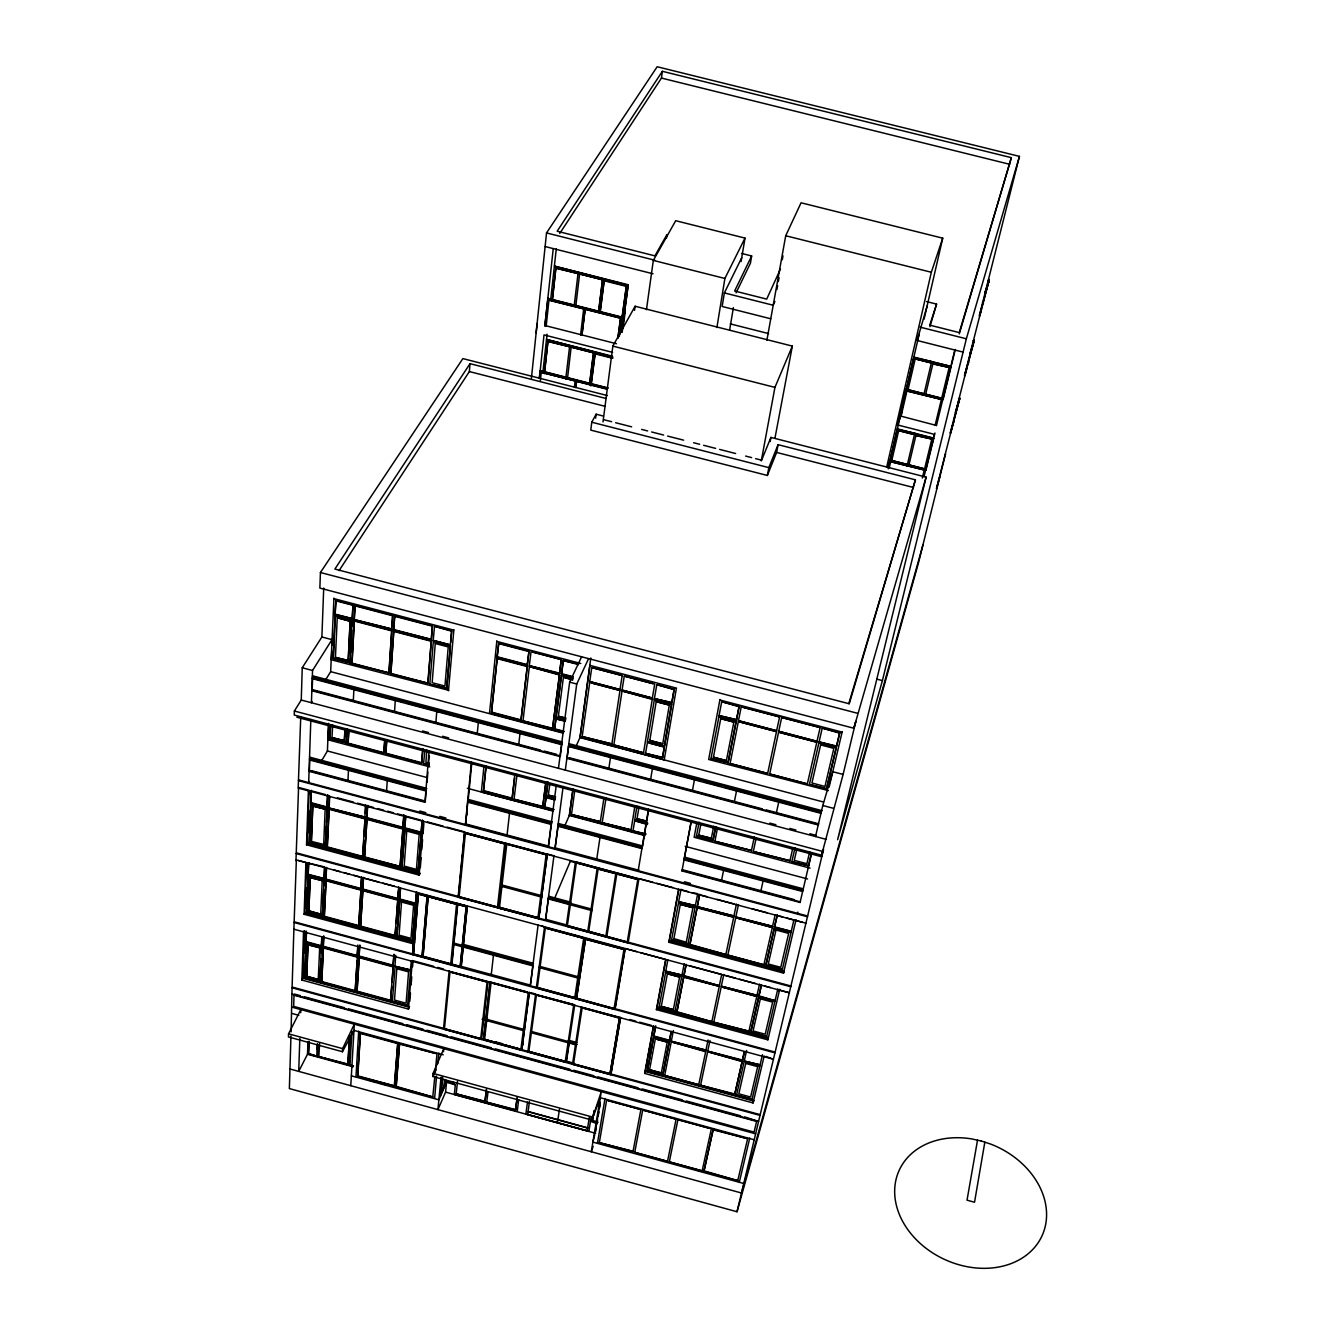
<?xml version="1.0" encoding="UTF-8"?>
<svg xmlns="http://www.w3.org/2000/svg" width="1335" height="1335" viewBox="0 0 1335 1335"><rect width="100%" height="100%" fill="white"/><g stroke="black" fill="none" stroke-linecap="round" stroke-linejoin="round"><path stroke-width="1.5" d="M323.721 588.017L321.885 636.995L302.244 667.767L301.259 700.041L294.368 711.021L294.267 715.026L821.559 855.184L843.119 774.433L855.818 721.401L853.833 728.242L319.866 588.084L320.433 572.515L462.861 358.598L607.392 395.577M300.725 1012.698L300.826 1009.594L288.544 1033.824L288.443 1036.945L342.444 1051.73L353.959 1030.403L443.203 1054.784M744.68 1116.894L758.547 1121.467L291.898 994.158L293.884 929.21L773.382 1059.239L765.99 1056.452M293.884 929.21L296.353 859.957L789.302 992.773L779.506 990.136L767.859 1039.832L656.403 1009.644L665.648 959.465L640.616 952.706M295.97 860.641L298.573 787.45L308.418 790.07L306.533 844.805L419.157 875.092L420.074 873.257L307.551 843.002L306.533 844.805M805.906 923.203L298.189 788.101L300.742 716.745M290.963 1036.027L289.361 1088.576L737.02 1211.763L918.63 562.319L945.514 453.983L945.18 455.168M291.097 1031.905L291.898 994.158M299.841 1038.446L298.706 1071.388L307.734 1053.816L308.201 1041.484M304.48 931.279L302.845 978.221L409.344 1007.224L408.46 1009.076L301.86 980.04L303.562 931.046M414.551 942.076L413.65 943.928L304.13 914.275L305.915 862.527L298.272 860.474M310.838 719.465L308.669 782.594L309.32 781.492M321.885 636.995L331.981 639.649L312.54 670.487L311.422 702.744L312.09 701.643M306.616 863.244L304.881 912.906L414.334 942.543M309.136 790.771L307.3 843.453L419.841 873.724M305.281 908.317L305.999 887.625M306.583 871.071L306.866 862.81M307.901 832.873L308.685 810.579M309.253 794.375L309.386 790.32M301.86 980.04L303.095 977.754L303.512 965.522M303.946 953.273L304.73 930.829M323.754 889.778L322.419 916.294L306.8 912.072L308.335 875.476L324.171 879.748L323.921 885.772M308.135 874.775L308.535 863.111L324.722 866.949L324.221 878.597L308.135 874.775L308.802 862.66M326.424 826.315L325.323 846.857L309.269 842.535L310.755 804.104M327.743 794.692L326.975 807.475L310.671 803.103L311.105 790.754L325.673 794.642M321.067 958.997L319.899 981.575L304.714 977.437L306.049 942.977L321.585 946.932L321.318 952.973M322.019 936.653L321.385 946.298L305.965 942.109L306.366 931.079M308.335 875.476L306.933 911.838L322.536 916.06M310.888 803.887L309.403 842.318L325.573 846.407M310.671 803.103L311.372 790.303M306.182 942.76L304.831 977.203L320.016 981.342M305.965 942.109L306.549 932.464M308.852 911.004L310.187 877.379L322.219 880.633L320.717 914.208L308.852 911.004L310.187 877.379M311.372 841.4L312.791 805.873L325.156 809.194L323.704 844.454L311.372 841.4L312.791 805.873M306.7 976.419L307.984 944.579L319.682 947.75L318.247 979.556L306.7 976.419L307.984 944.579M307.968 1041.934L307.501 1054.266L353.191 1066.798M309.086 1041.45L308.619 1053.448L316.796 1056.219L308.385 1053.916L308.852 1041.901M321.017 761.751L327.409 750.988L328.543 723.303M325.206 680.483L330.663 671.655L333.95 598.147M328.71 724.938L327.859 739.757L429.736 766.874M331.764 651.163L331.163 659.74L448.71 690.312M332.014 645.055L332.265 638.931M322.419 916.294L324.055 879.982L308.218 875.71M323.971 879.047L324.455 867.4M325.323 846.857L327.058 808.476L310.638 804.321M326.975 807.475L327.492 795.143M329.879 738.772L346.366 742.677L329.879 738.772L330.463 724.705M350.087 662.894L333.233 658.672L335.152 615.752L352.14 620.224L349.954 663.095L350.421 658.622M335.085 614.584L335.919 600.366L353.007 604.838L352.34 618.639L335.085 614.584L335.919 600.366M316.796 1056.219L317.296 1044.204M319.899 981.575L321.451 947.166L305.932 943.211M321.385 946.298L321.768 937.103M326.591 822.31L327.175 808.242L312.707 804.371M330.129 738.355L330.629 726.29M333.233 658.672L335.285 615.552M317.279 1049.761L317.53 1043.753M318.164 1044.721L317.88 1056.586M358.681 926.106L360.967 889.677L358.681 926.106L324.288 916.795L326.074 880.266L359.015 889.16M361.685 876.911L360.784 888.976L325.873 879.565L326.374 867.917M363.771 840.416L362.603 856.886L327.242 847.375L329.128 808.776L365.022 818.388L363.988 836.411M328.927 807.992L365.089 817.154L328.927 807.992L329.461 795.66M321.718 982.059L323.42 947.433L357.363 956.644L355.177 991.171L321.718 982.059L323.42 947.433M357.947 946.398L357.179 956.01L323.237 946.799L323.704 935.768M324.288 916.795L326.074 880.266M325.873 879.565L326.624 867.466M327.242 847.375L329.128 808.776M329.194 807.542L329.628 797.279M344.981 730.328L344.363 740.858L332.014 737.571L332.665 724.972M335.435 657.404L337.254 617.721L350.154 621.125L348.285 660.558L335.435 657.404L348.285 660.558M323.237 946.799L323.871 937.153M349.486 1039.281L347.868 1064.529L318.831 1056.569L319.599 1043.686M344.363 740.858L344.847 730.545M348.151 660.758L350.154 621.125M346.115 743.094L346.916 728.827M352.073 619.056L353.007 604.838M346.649 736.636L347.033 728.61M350.704 652.515L351.789 630.17M351.989 626.115L352.273 620.007L337.171 616.036M384.83 740.691L383.829 753.14L348.051 743.612L348.752 729.561M351.973 663.629L354.309 620.558L391.739 630.404L389.069 672.94L351.973 663.629L354.309 620.558M354.125 619.59L391.839 629.035L354.125 619.59L355.06 605.389L392.69 615.268L391.956 627.066M348.051 743.612L348.902 731.146M354.376 619.173L355.06 605.389M347.934 781.042L348.502 769.678L387.3 780.04L386.566 791.355M353.308 701.092L353.909 689.027L312.59 678.08L312.173 690.195L560.249 755.96L561.801 744.062L522.035 733.532M342.444 1051.73L342.611 1048.626L354.326 1024.195L350.788 1085.689M347.868 1064.529L349.486 1035.593M350.704 1035.109L349.219 1065.18M353.274 1066.214L349.904 1065.297L352.023 1031.171M360.784 888.976L361.451 877.362M362.603 856.886L365.022 818.388M364.839 817.604L365.54 805.322L357.513 803.169M357.179 956.01L357.813 945.013M365.323 813.065L365.79 804.871M355.177 991.171L357.129 960.649M395.794 927.508L394.993 935.935L360.55 926.623L362.87 890.195L397.813 899.623L396.095 923.52M398.447 890.745L397.663 898.922L362.686 889.494L363.354 877.879L378.973 882.085M364.538 857.404L366.975 818.906L402.936 828.534L400.2 866.482L364.538 857.404L366.975 818.906M402.786 827.783L403.904 815.068L402.786 827.783L366.808 818.138L367.509 805.839L373.533 807.458M391.756 986.348L390.521 1000.799L357.012 991.671L359.215 957.145L393.191 966.373L392.039 982.36M394.059 954.325L393.041 965.756L359.032 956.511L359.666 945.53M360.55 926.623L362.87 890.195M362.686 889.494L363.604 877.412M366.808 818.138L367.759 805.389M357.012 991.671L359.215 957.145M359.032 956.511L359.899 945.063M360.417 1032.889L357.83 1075.86L394.493 1085.922L357.613 1076.327L360.417 1032.889L397.763 1043.102L394.643 1083.886M383.829 753.14L384.58 741.125M388.835 673.374L391.739 630.404M391.589 629.452L392.69 615.268M422.928 748.785L421.626 763.203L385.782 753.658L386.666 739.64M390.838 673.891L393.792 630.938L431.288 640.8L428.001 683.22L390.838 673.891L393.792 630.938M393.625 629.986L394.743 615.819L393.625 629.986L431.405 639.432L432.457 625.714L396.729 616.336M385.782 753.658L386.783 741.209M394.526 712.022L395.31 699.991M394.993 935.935L397.813 899.623M397.663 898.922L398.731 886.891M399.966 866.932L402.936 828.534M390.521 1000.799L393.191 966.373M393.041 965.756L393.842 954.792M396.879 936.452L399.716 900.124L396.879 936.452L412.565 940.691L415.619 904.429L412.565 940.691M416.637 891.713L415.485 903.728L399.565 899.44L400.417 887.858M401.902 867.45L404.889 829.068L421.259 833.457L418.255 871.321L401.902 867.45L404.889 829.068M422.327 819.99L421.126 832.69L404.739 828.301L405.64 816.052M392.356 1001.3L395.06 966.874L410.529 971.079L407.609 1005.455L392.356 1001.3L407.609 1005.455M394.91 966.256L410.613 969.994L394.91 966.256L395.711 955.293M399.565 899.44L400.5 889.327M404.739 828.301L405.873 815.602M394.276 1086.39L397.763 1043.102M399.565 1043.586L396.261 1086.406L432.774 1096.953L396.044 1086.874L399.565 1043.586L435.01 1053.282M421.626 763.203L422.694 749.219M427.767 683.654L431.288 640.8M431.155 639.865L432.457 625.714M429.019 765.172L423.579 763.72L424.747 751.305M429.787 684.188L433.341 641.334L450.412 645.823L446.825 688.192L429.787 684.188L446.825 688.192M433.208 640.399L450.295 644.888L433.208 640.399L434.526 626.265L449.778 630.27M426.85 750.003L425.882 762.302L429.419 763.253M415.485 903.728L416.403 892.164M418.022 871.788L421.259 833.457M421.126 832.69L422.094 820.458M410.379 970.462L411.33 960.866M408.46 1009.076L412.331 960.549L433.742 966.356M455.285 903.044L467.317 906.281L417.521 893.132L412.515 954.625L417.755 892.664M419.157 875.092L423.479 820.858M429.069 750.887L424.964 802.268L309.052 771.296L309.72 770.195M425.414 799.815L426.165 790.403M427.066 782.243L427.884 772.097M428.368 766.006L429.169 755.86M409.828 1001.15L410.479 993.073M411.113 984.98L411.764 976.886M412.582 966.79L413.066 960.716M418.272 893.332L413.516 954.208L418.422 894.083L466.282 906.715L428.151 896.436L423.011 956.528L428.151 896.436M420.325 867.7L421.126 857.654M421.777 849.627L422.578 839.582M423.062 833.557L423.863 823.528M435.827 722.969L436.812 710.971L520.049 733.015L518.698 744.93M339.073 570.629L469.353 371.564L470.02 363.671L605.89 398.447M422.01 956.928L427.133 895.718M422.127 956.694L427.25 895.485M446.591 688.626L450.412 645.823M450.295 644.888L451.681 630.771L450.696 642.519M448.477 690.746L453.883 629.653M754.208 1139.773L600.283 1097.72L591.822 1120.032L432.79 1076.477L433.091 1073.39L443.804 1048.642L443.504 1051.713M432.774 1096.953L434.876 1076.16M435.26 1072.105L436.979 1053.816L399.349 1044.053M436.562 1076.093L434.643 1098.154M437.73 1063.795L438.898 1053.081M449.111 971.046L443.487 1029.101L481.568 1039.481L488.126 981.625L448.994 971.279M444.455 1028.718L449.978 971.963L487.108 982.026L480.717 1038.613L444.455 1028.718L480.717 1038.613M294.468 921.851L450.696 964.287L456.537 904.346L418.422 894.083M538.789 918.63L547.233 854.233L464.446 832.356L458.122 897.17L538.789 918.63L547.333 854.016L553.958 855.785L545.464 919.898L498.372 908L505.748 843.403M441.034 1077.312L437.93 1109.619L445.573 1092.13L446.541 1082.351L455.335 1084.754L454.334 1094.533L515.31 1110.72M451.897 964.504L457.788 903.461M459.824 882.352L458.456 896.486L296.57 852.898M460.208 878.313L462.544 854.1M462.928 850.061L464.68 831.889L447.025 827.166M471.405 762.135L465.398 824.513L465.948 823.361M441.201 1081.817L441.601 1077.729M466.733 815.218L467.133 811.146M468.118 800.95L471.772 763.036M459.157 896.736L465.381 833.357L504.663 843.87L497.488 907.049L459.157 896.736L497.488 907.049M440.417 1096.319L442.135 1077.328M442.719 1077.495L441.151 1093.732L444.522 1086.039L445.039 1079.514M477.212 733.95L478.381 721.985M441.234 1092.03L443.938 1085.872L444.538 1079.781M445.022 1085.822L445.623 1079.681M413.633 953.974L460.208 966.607L466.165 906.949M460.208 966.607L466.282 906.715M467.2 906.515L461.092 967.525L467.317 906.281M483.854 767.291L481.351 792.022L553.04 810.629M496.837 640.933L489.511 713.19M514.592 777.955L512.089 798.697L483.454 791.071L485.957 766.657M491.464 712.59L497.204 658.138L527.292 666.065L520.967 720.383L491.464 712.59L497.204 658.138M527.242 665.13L528.994 651.08L527.242 665.13L497.121 657.204L498.739 643.12L526.975 650.545M483.454 791.071L486.174 766.207M497.121 657.204L498.739 643.12M486.541 1089.21L484.939 1101.709L456.203 1093.832L457.505 1081.267M531.43 378.139L546.532 232.924L657.17 66.75L1019.439 156.379L979.473 315.244M536.119 332.882L537.104 323.537M539.273 378.222L540.224 370.613L607.976 387.934M546.349 325.89L544.864 325.807L547.934 298.339L621.409 316.979L625.281 311.222L623.278 326.324M539.407 378.072L544.012 334.901L612.598 352.373M544.864 325.807L553.241 248.594M540.358 380.625L541.242 372.348M546.182 326.14L548.969 300.125M542.861 372.398L547.083 334.217M550.721 299.324L556.294 248.727M544.313 373.717L547.951 341.209L569.578 346.733L565.706 379.19M552.206 300.675L555.877 267.968L578.022 273.575L574.133 306.232M544.463 373.45L547.951 341.209M552.373 300.408L555.877 267.968M529.277 992.522L521.718 1050.161L483.57 1039.765L490.179 981.926L527.325 991.988M490.179 981.926L483.57 1039.765M498.589 907.55L505.648 843.637M484.238 1036.811L486.157 1019.807M491.28 974.517L493.533 954.575M507.066 835.009L509.586 812.665M484.555 1039.381L491.046 982.827L528.243 992.923L520.884 1049.293L484.555 1039.381L520.884 1049.293M499.524 907.333L506.766 844.171L546.132 854.7L537.922 917.679L499.524 907.333L537.922 917.679M512.089 798.697L514.843 774.333M520.967 720.383L527.292 666.065M545.965 782.11L542.711 806.857L514.042 799.214L517.029 774.417M522.986 720.917L529.361 666.599L559.498 674.525L552.523 728.743L522.986 720.917L552.74 728.293M561.367 659.573L559.465 673.608L529.294 665.681L531.063 651.614L561.367 659.573L532.965 652.114M567.408 379.324L571.146 347.133L593.574 352.84L571.146 347.133M575.719 306.649L579.624 273.975L602.602 279.799L598.614 312.156M484.939 1101.709L486.34 1089.677M517.229 1097.604L515.477 1110.086L486.691 1102.193L488.059 1091.696M574.384 387.217L575.118 381.026M581.91 335.235L585.164 309.002L581.91 335.235L580.591 334.901L583.679 308.936M575.685 387.55L576.57 381.076L575.836 387.267M589.419 384.613L593.591 351.722L546.532 339.424L612.565 356.261M598.447 312.407L602.636 278.598L554.426 266.116L628.218 284.772L621.96 332.148M589.853 382.995L593.324 354.86M590.854 385.932L595.143 353.241L612.882 357.763M600.149 311.055L604.221 280.2L626.415 285.807L622.427 316.111M591.155 385.398L595.143 353.241M600.199 312.557L604.221 280.2M542.711 806.857L545.765 782.56M552.523 728.743L559.498 674.525M559.465 673.608L561.167 660.007M603.453 416.086L596.128 414.2L591.772 422.21L590.788 430.12L767.358 475.46L776.603 452.431L778.071 444.672L915.426 479.832L849.21 703.912M544.663 807.375L546.115 797.112L544.663 807.375L553.741 809.794M555.193 798.747L546.065 796.327L547.917 782.26M563.904 731.747L554.542 729.277L555.861 718.847L565.456 720.883M565.539 719.799L556.027 717.529L561.451 675.293L572.915 678.297M572.982 677.162L561.518 674.158L563.236 660.558L576.887 663.662M546.065 796.327L548.017 782.026M554.542 729.277L556.078 718.414M556.027 717.529L561.551 675.076L569.194 677.079M561.518 674.158L563.453 660.124M595.627 418.139L596.128 414.2M555.46 797.045L548.318 795.143L549.72 784.763M565.723 718.23L558.364 716.278L563.42 677.229L572.732 679.682M603.003 421.927L612.848 346.115L635.093 306.249L792.339 346.099L774.951 438.214M521.818 1049.927L529.378 992.289M538.105 925.088L530.229 985.731L536.503 987.433M548.284 846.674L556.328 784.713M558.464 768.309L569.644 682.152L581.593 656.787M522.652 1045.338L523.136 1041.567M533.049 965.272L530.462 985.147L459.991 966.039M539.991 911.838L540.491 908.017M562.052 743.495L562.269 741.91L312.991 675.911L312.307 677.012L561.735 743.044L562.269 741.91M515.477 1110.086L517.045 1098.071M617.838 338.206L620.591 317.997L617.971 337.939M518.664 1099.639L517.262 1111.271M619.357 333.783L621.409 316.979M619.29 336.503L621.793 317.38L547.767 298.589M619.874 333.917L621.442 317.847M622.143 316.629L626.415 285.807M621.693 332.482L628.218 284.772M622.377 330.946L624.213 312.924M572.765 1004.321L535.452 994.458L574.717 1004.838L566.073 1062.259L527.842 1051.83L535.635 993.991M582.828 937.404L544.346 927.291L625.03 949.035L614.884 1009.46L536.32 987.9L544.546 926.824L541.326 925.956M563.153 786.532L554.943 848.459L298.806 779.957M565.322 770.128L576.737 684.021L588.585 658.622M548.501 898.305L545.715 919.314L566.874 925.022M558.397 825.047L558.597 823.545L642.586 845.956L648.593 810.045M528.844 1051.463L536.403 995.126L573.683 1005.238L565.256 1061.392L528.844 1051.463L565.256 1061.392M537.337 987.5L545.314 928.009L583.662 938.355L574.768 997.645L537.337 987.5L574.768 997.645M559.749 233.458L661.459 78.064L662.36 71.306L1011.346 157.663L959.281 333.867M527.492 1102.059L525.856 1114.141L588.835 1131.412L591.088 1117.729M634.542 310.371L635.093 306.249M529.411 1101.458L527.809 1114.158M572.949 788.851L569.311 815.451L645.105 835.66M590.804 657.988L579.941 737.587L823.495 802.018M564.521 826.448L569.511 815.017L572.865 790.453M575.786 746.832L580.141 737.154L589.936 665.381L676.511 688.126M571.48 814.517L600.416 821.726L571.48 814.517L574.801 790.27M582.177 736.57L611.997 743.962L582.177 736.57L589.736 682.485L619.974 690.445L591.755 683.019M589.72 681.568L591.789 667.567L622.193 675.56L619.974 689.527L589.72 681.568L619.974 689.527M646.457 309.703L653.316 260.408L675.71 220.709L745.013 238.097L741.092 261.526M566.29 926.039L575.452 861.793L638.881 879.031L628.101 942.944L566.29 926.039L587.584 931.513M567.375 925.606L576.336 862.794L615.852 873.357L605.89 935.985L567.375 925.606L627.25 941.993L588.685 931.613L598.097 869.135L637.763 879.481L570.329 861.292M666.382 238.314L666.899 234.66L654.918 255.869L557.162 231.222L662.36 71.306M600.233 822.176L604.021 797.546M611.814 744.413L619.974 690.445M608.793 768.827L610.562 756.978L588.652 751.171M575.602 998.563L584.747 937.921L575.702 998.313M559.465 1109.168L557.496 1122.301M596.762 858.989L600.082 836.811M602.185 822.71L631.171 829.919L602.185 822.71L606.007 798.063M613.833 744.947L643.52 752.79L613.833 744.947L622.043 690.979L650.429 698.455M622.043 690.078L652.348 698.038L622.043 690.078L624.263 676.111L652.815 683.603M576.553 998.396L585.514 939.106L623.946 949.469L614.05 1008.559L576.553 998.396L585.514 939.106M581.309 1006.89L572.498 1064.279L610.813 1074.725L620.575 1017.537L581.209 1007.124M573.516 1063.895L582.143 1007.791L619.523 1017.938L609.995 1073.857L573.516 1063.895L610.095 1073.607M606.758 936.936L616.97 872.906M630.988 830.37L634.876 806.24M643.52 752.79L652.314 698.939M652.348 698.038L654.717 684.104L624.263 676.111M645.723 834.308L632.957 830.904L634.709 820.691L647.525 824.112M647.558 823.345L634.742 819.924L636.962 806.173M664.096 748.751L662.46 757.813L645.539 753.341L647.408 742.527L664.379 747.016L649.294 743.028M647.425 741.676L654.384 699.49L671.655 704.029L664.513 745.948L647.425 741.676L664.43 746.165L671.555 704.246L654.3 699.707M654.417 698.589L656.803 684.655L674.158 689.21L671.872 702.694L654.417 698.589L671.872 702.694M716.895 327.542L724.888 278.464L745.013 238.097M645.99 821.142L637.045 818.755L639.098 806.423M649.811 740.441L656.203 701.643L669.302 705.097L662.744 743.845L649.811 740.441L662.744 743.845M589.302 1117.261L587.25 1130.445M741.726 257.722L724.371 292.916L722.152 306.483L770.762 318.781M591.822 1120.032L601.301 1091.663L591.271 1151.755L593.174 1146.365M597.696 1122.535L592.39 1121.083L594.042 1111.087M592.39 1121.083L594.208 1110.603M650.545 779.89L652.498 768.092M737.02 1211.763L807.625 916.027L638.197 870.72L648.46 809.21M743.762 1183.511L592.873 1142.109L594.843 1134.466M595.51 1130.428L600.233 1102.176M627.25 941.993L637.763 879.481M729.611 330.129L733.382 307.634M595.543 1131.896L596.211 1127.891M596.879 1123.886L597.546 1119.898M598.214 1115.893L598.898 1111.888M599.565 1107.883L600.233 1103.878M662.46 757.813L664.213 747.466M671.705 703.128L674.158 689.21M609.995 1073.857L619.523 1017.938M676.344 688.576L664.229 759.882L580.141 737.154M599.332 1142.66L633.107 1151.404L599.332 1142.66L606.641 1100.19L640.883 1109.535L608.543 1100.707M610.913 1074.475L620.575 1017.537M741.559 253.433L751.655 255.97L750.42 263.245L736.086 292.849M984.829 1142.176L974.533 1202.234L967.024 1200.182L977.52 1140.19M766.907 340.191L785.714 235.744L801.067 202.786L942.727 238.181L924.07 319.215M776.903 289.545L777.621 285.573M778.338 281.602L779.056 277.63M782.277 259.774L782.994 255.803M692.381 790.987L694.534 779.206L700.541 780.808M653.699 1025.964L645.306 1071.488L753.624 1100.991L753.073 1102.944L644.638 1073.407L653.399 1025.914M784.062 971.162L783.495 973.098L668.835 942.26L678.614 889.143M800.416 901.259L800.065 902.46L681.985 870.921L690.896 822.577M665.798 960.032L656.903 1008.209L768.292 1038.363M678.764 889.761L669.336 940.825L783.929 971.646M684.721 857.203L803.32 888.843L802.969 890.044L684.288 858.372L691.33 821.409M646.574 1065.063L647.291 1061.108M648.026 1057.153L648.76 1053.198M649.494 1049.227L650.212 1045.272M662.844 1074.959L669.219 1041.817L653.533 1037.562L647.558 1070.27L662.844 1074.959L647.392 1070.753L653.616 1037.328L669.369 1041.333L662.911 1074.708L647.475 1070.503M671.288 1031.371L669.419 1040.766L653.733 1036.511L655.719 1025.797M659.056 1007.408L675.093 1011.229L659.056 1007.408L665.714 971.88M665.748 971.229L682.052 975.101L665.748 971.229L667.85 959.915M671.639 939.723L688.059 943.878L671.555 939.957L678.597 902.41L695.185 906.849M678.647 901.692L695.418 905.664L678.647 901.692L681.034 889.227M653.733 1036.511L655.552 1027.099M632.94 1151.888L640.883 1109.535M761.284 460.942L774.934 387.384L792.339 346.099M661.276 1006.373L667.4 973.749L679.632 977.053L673.357 1009.644L661.276 1006.373L673.357 1009.644M673.858 938.855L680.316 904.362L692.915 907.733L686.273 942.21L673.941 938.622M649.561 1069.769L655.351 1038.88L667.25 1042.101L661.309 1072.973L649.561 1069.769L661.309 1072.973M634.742 1152.372L642.702 1110.036L676.094 1119.164L667.517 1161.367L634.742 1152.372L667.517 1161.367M810.095 868.134L694.133 837.279L696.753 823.278M828.351 790.604L708.668 759.481L719.949 699.54M770.178 441.468L770.929 437.413L926.123 477.112L837.612 839.715L882.402 680.6L966.356 338.79L1019.439 156.379M715.744 826.615L712.923 840.733L696.403 836.344L699.123 822.193M728.126 762.752L711.004 758.48L718.964 716.478L736.269 721.034L728.042 762.969L736.202 721.25L718.881 716.695M719.048 715.593L721.734 701.709L739.139 706.282L736.536 719.698L719.048 715.593L736.536 719.698M698.739 835.176L711.388 838.297L698.739 835.176L700.708 824.913M713.424 757.229L720.733 718.63L733.883 722.085L726.39 760.65L713.424 757.229L726.39 760.65M767.358 475.46L768.843 467.634L778.071 444.672M669.419 1040.766L671.138 1031.855M674.943 1011.713L681.751 976.469L665.548 972.364L681.751 976.469M681.885 975.585L684.221 963.803M687.892 944.362L695.101 907.082L678.597 902.41M695.251 906.131L697.721 893.682L691.981 892.681M676.845 1012.23L683.77 976.753L719.281 986.331L711.839 1021.692L676.845 1012.23L683.77 976.753M685.806 966.206L683.987 975.618L719.348 985.697L683.82 976.102L686.173 964.321M689.861 944.88L697.17 907.383L733.716 917.178L725.856 954.558L689.861 944.88L697.17 907.383M697.237 906.665L733.966 915.994L697.237 906.665L699.557 894.7M664.697 1075.459L671.255 1041.851L705.781 1051.229L698.722 1084.721L664.697 1075.459L698.722 1084.721M671.305 1041.267L705.998 1050.161L671.305 1041.267L673.357 1030.587M697.404 906.198L699.724 894.233M711.305 838.514L713.724 826.265M712.923 840.733L715.66 826.849M736.369 720.149L739.139 706.282M714.909 841.267L751.488 850.512L714.909 841.267L717.579 827.6M730.095 763.52L738.355 721.584L776.503 731.613L767.658 773.432L730.095 763.52L767.658 773.432M738.455 720.7L741.242 706.832L779.607 716.912L776.636 730.729L738.455 720.7L776.636 730.729M734.3 802.085L736.636 790.37L724.605 787.183M721.467 880.816L723.687 869.786L735.535 872.957M669.302 1161.867L702.143 1170.878L669.302 1161.867L677.93 1119.665L709.402 1128.275M705.848 1050.645L708.067 1039.982M719.348 985.697L721.701 974.416L689.978 965.872M733.816 916.461L736.453 904.062M700.575 1085.238L707.667 1051.73L742.243 1061.125L734.684 1094.516L700.575 1085.238L734.817 1094.033M744.079 1052.981L742.327 1060.557L707.734 1051.162L709.97 1040.499M713.741 1022.209L748.952 1031.221L713.741 1022.209L721.217 986.849L756.795 996.444L723.186 987.383M721.3 986.215L757.045 995.326L721.3 986.215L723.82 974.467M727.825 955.092L735.718 917.712L772.331 927.525L763.887 964.788L727.825 955.092L763.887 964.788M735.802 916.995L772.598 926.34L735.802 916.995L738.472 904.596M751.338 850.962L754.358 836.878M753.324 851.496L789.97 860.741L753.324 851.496L756.211 837.863M769.694 773.983L778.589 732.164L816.82 742.227L807.341 783.912L769.694 773.983L807.341 783.912M778.722 731.28L781.693 717.462L820.141 727.558L816.97 741.342L778.722 731.28L816.97 741.342M776.303 813.232L778.839 801.534L821.125 812.731M760.817 891.329L763.203 880.332L800.816 890.378M702.143 1170.878L711.371 1128.809L677.93 1119.665M703.945 1171.362L713.207 1129.31L747.633 1138.722L737.738 1180.641L703.945 1171.362L713.207 1129.31M734.684 1094.516L742.243 1061.125M742.327 1060.557L744.329 1051.696M748.802 1031.705L756.795 996.444M756.895 995.81L759.565 984.095M772.448 926.824L775.134 914.926M750.721 1032.222L758.731 996.978L774.917 1001.333L766.674 1036.544L750.721 1032.222L758.731 996.978M761.1 986.498L758.981 995.86L775.051 1000.716L758.831 996.344L761.517 984.629M765.856 965.322L774.333 928.059L765.856 965.322L782.41 969.26L766.006 964.838M774.45 927.358L777.287 914.976L774.45 927.358L791.271 931.346L774.6 926.874M736.536 1095.017L752.056 1099.239L736.536 1095.017L744.129 1061.625L759.865 1065.897L746.098 1062.159M744.229 1061.058L760.116 1064.846L744.229 1061.058L746.632 1050.445M789.836 861.209L792.907 847.625M791.822 861.742L808.576 865.697L791.822 861.742L795.043 847.692M809.394 784.463L818.906 742.777L836.311 747.35L826.515 788.985L809.394 784.463L826.649 788.534M819.073 741.893L822.243 728.109L839.732 732.698L836.478 746.482L819.073 741.893L836.611 746.031M796.561 850.395L794.292 860.357L806.907 863.712L809.694 851.78M886.64 467.317L931.329 272.257L942.727 238.181M887.925 467.434L889.677 459.958L925.873 469.219L889.677 459.958M924.054 476.678L934.333 434.326L897.687 424.997L905.914 389.186L943.011 398.614L905.914 389.186M963.086 352.106L917.095 340.475L927.124 305.999M888.943 465.431L897.404 428.852L933.749 438.114L925.989 470.053M900.958 412.265L897.687 424.997M902.126 408.043L913.891 357.046L951.154 366.474L943.244 398.965M888.209 468.852L899.74 418.639M902.31 407.475L919.114 334.334L917.095 340.475M889.243 467.767L890.645 461.693M901.843 409.495L899.707 416.12L901.042 416.47L906.916 390.988M891.413 462.16L898.689 430.604L912.472 434.125M907.7 391.222L915.209 358.881L931.363 362.97L923.703 395.277M926.54 301.577L936.569 304.096L929.944 326.658M752.056 1099.239L759.865 1065.897M759.982 1065.347L762.452 1054.733M775.051 1000.716L777.804 989.018M782.277 969.744L791.004 932.514L776.186 928.543M791.138 931.83L793.908 919.948L786.448 917.963M808.426 866.165L811.163 854.534M826.515 788.985L836.311 747.35M836.478 746.482L839.732 732.698M753.073 1102.944L764.187 1055.935M783.495 973.098L795.827 920.516L802.552 922.301M800.065 902.46L811.43 853.983M815.518 836.528L822.794 805.506L832.773 771.713L843.119 774.433M829.118 787.199L842.218 731.647M907.016 466.149L914.442 434.626L898.689 430.604M908.885 465.164L916.277 433.958L933.666 438.397M925.789 393.708L933.248 362.236L951.154 366.474M821.559 855.184L822.46 851.363L294.368 711.021M296.821 717.212L821.425 856.686L822.944 850.345M807.625 916.027L823.511 849.461L821.425 856.686M853.833 728.242L926.123 477.112M922.318 478.064L924.187 470.27M924.588 468.869L931.83 439.048L915.877 435.594M899.79 415.836L936.469 425.481L935.134 425.131L949.168 367.475L932.831 363.938M936.469 425.481L954.809 350.004M934.166 436.411L934.984 433.007M951.605 364.572L955.276 349.47M950.37 432.607L966.774 368.327M964.638 375.068L981.475 309.052M950.637 433.308L959.515 399.415M964.921 375.752L973.933 341.359M979.773 315.911L988.918 280.984M953.924 420.041L959.898 397.947L955.359 412.365M968.125 362.803L974.316 339.858L969.844 353.992M982.894 303.295L989.318 279.449L985.163 292.231M922.852 545.247L741.492 1193.006L289.962 1068.985M940.324 474.876L936.469 488.593L952.606 425.364M737.738 1180.641L704.079 1170.878M749.753 1138.037L739.406 1181.792M959.381 398.064L955.977 411.881M950.203 433.208L954.358 420.158M972.998 340.809L974.083 340.842M964.471 375.652L968.209 362.503M747.633 1138.722L713.057 1129.794M968.576 362.92L967.708 362.135L968.659 362.619M958.597 398.881L959.665 398.898M987.967 280.433L989.068 280.483L984.913 293.266M979.323 315.794L982.977 302.995M983.344 303.412L982.477 302.628L983.444 303.112M767.859 1039.832L768.426 1037.862M774.917 1001.333L758.58 997.462M779.239 991.271L779.807 989.318M766.674 1036.544L750.871 1031.738M791.004 932.514L774.183 928.543M797.512 913.324L797.863 912.122M795.543 921.701L796.111 919.765M931.863 444.538L933.749 438.114M821.309 812.147L820.958 813.332L568.46 746.465L568.977 745.33M931.83 439.048L915.96 435.31M915.426 479.832L848.776 703.662L334.885 569.06L470.02 363.671M1011.346 157.663L959.264 332.582L929.777 325.156L936.569 304.096M949.168 367.475L932.915 363.654M772.331 927.525L735.718 917.712M916.361 433.675L897.22 429.403M818.906 742.777L836.161 747.8M933.332 361.969L913.724 357.596M820.141 727.558L781.693 717.462M816.82 742.227L778.589 732.164M822.243 728.109L839.598 733.165M931.363 362.97L915.209 358.881M707.667 1051.73L742.093 1061.609M707.734 1051.162L742.477 1060.057M711.839 1021.692L677.012 1011.746M676.094 1119.164L642.702 1110.036M719.281 986.331L683.603 977.237M725.856 954.558L690.011 944.412M899.273 418.139L901.626 410.813M899.44 419.557L901.909 411.931M733.716 917.178L697.004 907.85M779.607 716.912L741.242 706.832M671.255 1041.851L705.614 1051.713M776.503 731.613L738.355 721.584M667.25 1042.101L655.351 1038.88M644.638 1073.407L645.472 1071.004L753.774 1100.491M679.632 977.053L667.4 973.749M656.403 1009.644L657.07 1007.725L766.44 1037.328M692.915 907.733L680.316 904.362M597.513 1142.843L605.022 1098.471M668.835 942.26L669.502 940.341L782.06 970.612M696.403 836.344L713.09 840.282M733.883 722.085L720.733 718.63M684.455 858.672L684.021 859.857L802.619 891.513M587.55 1128.042L528.009 1111.721M590.587 1121.283L595.727 1123.219M681.985 870.921L682.402 869.736L794.408 899.656M736.269 721.034L718.964 716.478M711.004 758.48L728.209 762.519M614.05 1008.559L576.653 998.163M721.734 701.709L738.989 706.732M623.946 949.469L585.414 939.339M638.197 870.72L638.647 869.536M582.143 1007.791L619.44 1018.171M642.586 845.956L642.135 847.124L558.08 824.696L558.597 823.545M637.045 818.755L646.09 820.908M632.957 830.904L645.89 833.841M634.742 819.924L645.906 822.393M634.709 820.691L647.358 824.563M583.662 938.355L545.314 928.009M587.7 931.797L597.212 868.134M669.302 705.097L656.203 701.643M645.539 753.341L662.644 757.362M770.929 437.413L761.617 460.174L755.61 458.639M486.691 1102.193L515.66 1109.619M654.384 699.49L671.472 704.48M656.803 684.655L673.975 689.644M533.299 964.671L532.798 965.856L453.833 944.496M554.359 898.956L570.512 860.858M456.203 1093.832L485.139 1101.258M455.335 1084.754L452.014 1083.336M622.043 690.979L652.131 699.39M546.132 854.7L506.766 844.171M446.741 1081.884L438.865 1099.84L351.355 1075.826M487.108 982.026L449.978 971.963M622.193 675.56L591.789 667.567M551.689 823.261L551.171 824.413L467.55 802.101M774.901 301.46L773.199 305.248L724.371 292.916M567.392 757.212L566.891 758.347L818.221 824.98L818.572 823.795L766.323 809.944M548.318 795.143L555.56 796.828M560.516 755.376L559.982 756.528L311.839 690.729L312.507 689.644L540.341 750.036M780.474 269.019L766.707 299.107L734.634 291.013L751.655 255.97M451.681 964.971L457.454 904.145M504.663 843.87L465.381 833.357M558.364 716.278L565.823 717.996M514.042 799.214L542.911 806.407M563.42 677.229L572.632 679.899M561.551 675.076L572.815 678.514M432.79 1076.477L436.261 1069.252M355.994 1076.577L358.698 1031.154M349.904 1065.297L353.491 1065.764M529.294 665.681L559.665 673.174M529.361 666.599L559.282 674.959M318.831 1056.569L348.101 1064.078M426.449 789.836L425.865 790.971L309.453 759.915L310.12 758.797M318.247 979.556L306.816 976.185M423.579 763.72L429.236 764.738M319.682 947.75L307.851 944.796M304.714 977.437L320.133 981.108M320.717 914.208L308.969 910.77M322.219 880.633L310.07 877.612M304.13 914.275L305.131 912.456L412.565 941.542M324.171 879.748L308.085 875.927M306.8 912.072L322.653 915.843M621.109 318.431L625.281 311.222M433.341 641.334L450.179 646.257M434.526 626.265L451.447 631.188M593.591 351.722L612.548 356.862M325.156 809.194L312.657 806.106M569.578 346.733L547.801 341.476M602.636 278.598L627.917 285.29M602.602 279.799L579.624 273.975M332.014 737.571L344.48 740.641M578.022 273.575L555.71 268.218M352.273 620.007L335.152 615.752M312.941 677.546L312.257 678.631L561.534 744.63M337.254 617.721L350.02 621.326M661.459 78.064L1009.711 164.305M989.252 279.666L985.53 292.816M785.714 235.744L931.329 272.257M974.25 340.075L970.462 353.525M546.532 232.924L654.934 260.258M920.165 327.142L966.356 338.79M653.316 260.408L724.888 278.464M545.114 246.541L653.049 273.792M603.904 280.717L626.115 286.324M730.278 323.888L768.593 333.583M624.58 312.273L621.643 318.564L547.634 299.791L621.259 318.164M545.03 325.54L616.453 343.729M612.848 346.115L774.934 387.384M594.843 353.775L612.581 358.297M540.058 370.88L607.826 388.218M607.325 388.936L539.941 372.014L607.175 389.219M469.353 371.564L604.889 406.274M776.603 452.431L913.574 487.509M603.637 419.657L611.63 421.71M615.635 422.728L631.622 426.833M641.634 429.403L647.625 430.938M651.63 431.973L663.629 435.043M667.617 436.078L683.62 440.166M693.616 442.736L699.623 444.271M703.612 445.306L715.61 448.376M719.615 449.411L735.618 453.516M745.614 456.069L751.622 457.605M591.772 422.21L768.843 467.634M876.878 679.148L882.402 680.6M320.433 572.515L857.42 713.257M333.683 598.564L453.65 630.087M496.62 641.367L580.808 663.478M719.782 699.974L842.085 732.097M335.652 600.767L352.74 605.256M354.793 605.806L392.44 615.685M394.493 616.236L432.223 626.132M498.522 643.553L528.777 651.513M563.236 660.558L578.606 664.596M335.352 614.167L352.34 618.639M393.875 629.569L431.405 639.432M497.338 656.787L527.458 664.697M561.735 673.724L573.182 676.728M354.059 620.959L391.489 630.821M393.541 631.355L431.055 641.217M496.987 658.572L527.075 666.482M569.644 682.152L576.737 684.021M333.5 658.255L350.221 662.677M352.223 663.211L389.069 672.94M391.088 673.474L428.001 683.22M556.244 717.095L565.639 719.582M555.861 718.847L565.256 721.334M491.697 712.156L521.184 719.949M554.759 728.827L564.104 731.313M491.514 713.708L563.42 732.731M330.663 671.655L563.22 733.165M302.244 667.767L312.54 670.487M822.794 805.506L833.34 808.292M355.878 689.544L403.22 702.077M407.175 703.128L434.826 710.454M584.663 750.12L568.71 745.898L567.141 757.779L818.388 824.379M612.565 757.512L680.516 775.502M684.521 776.569L692.531 778.689M704.563 781.876L720.6 786.115M738.655 790.887L776.837 801M544.38 751.104L556.478 754.308M569.411 757.746L762.302 808.877M422.494 730.946L428.518 732.548M442.569 736.269L448.577 737.871M769.861 823.128L775.869 824.713M789.869 828.434L795.86 830.02M809.861 833.741L815.869 835.326M301.259 700.041L825.948 839.298M348.301 743.194L384.063 752.706M386.015 753.224L421.843 762.769M546.265 795.877L555.377 798.313M329.995 738.555L346.232 742.877M546.165 796.094L555.277 798.53M634.826 819.707L647.642 823.111M696.486 836.111L713.007 840.516M547.934 797.596L555.226 799.531M545.915 797.562L555.026 799.982M483.67 790.62L512.29 798.247M544.864 806.924L553.942 809.344M569.511 815.017L643.286 834.675M327.409 750.988L427.367 777.637M467.367 788.284L552.84 811.063M685.189 846.34L807.542 878.947M346.566 769.16L309.787 759.348L309.386 770.746L425.264 801.701M389.236 780.558L420.325 788.851M642.118 848.025L558.147 825.631L555.193 847.875L638.43 870.136M684.238 859.273L721.701 869.269M739.49 874.008L755.293 878.23M557.88 826.198L641.885 848.609M311.723 770.729L425.548 801.133M682.202 870.337L800.232 901.859M419.774 811.012L425.798 812.631M439.849 816.386L445.873 817.988M684.421 881.784L690.395 883.386M298.406 780.625L807.408 916.745M337.471 797.813L353.508 802.101M377.555 808.526L383.579 810.145M387.601 811.213L393.625 812.831M397.63 813.899L403.654 815.518M407.459 816.536L420.258 819.957M680.867 889.694L688.276 891.68M701.492 895.218L707.283 896.77M716.962 899.356L734.367 904.012M751.872 908.701L767.375 912.856M777.137 915.46L782.727 916.961M427.4 821.909L443.103 826.115M640.95 879.064L652.848 882.251M656.803 883.303L672.673 887.558M310.938 802.652L327.225 807.024M367.042 817.688L403.02 827.316M404.972 827.85L421.359 832.239M328.877 809.21L364.772 818.839M366.724 819.356L402.686 829.002M404.655 829.519L421.026 833.908M570.829 902.193L548.935 896.319L548.435 897.487L592.239 909.252M502.26 885.072L541.91 895.735M552.373 899.356L569.845 904.045M501.076 886.223L541.726 897.137M548.251 898.889L592.022 910.654M327.509 846.924L362.853 856.436M364.789 856.953L400.2 866.482M402.135 866.999L418.255 871.321M628.351 942.226L790.921 985.998M296.186 853.566L790.704 986.732M334.167 870.003L340.008 871.588M343.913 872.639L349.753 874.208M353.658 875.259L359.499 876.828M382.878 883.136L394.593 886.29M636.762 951.671L625.197 948.568L615.151 1008.743L775.134 1052.097M725.639 975.484L735.585 978.154M739.557 979.239L755.46 983.511M765.005 986.081L770.428 987.55M308.385 874.325L324.221 878.597M326.124 879.114L361.017 888.526M362.936 889.027L397.897 898.472M399.799 898.972L415.719 903.278M401.702 900.674L413.633 903.878M667.5 972.364L681.835 976.235M325.823 880.716L360.717 890.128M362.619 890.645L397.58 900.074M399.482 900.591L415.402 904.88M462.394 944.129L533.466 963.336L532.982 964.521L453.967 943.144M539.323 966.24L578.989 976.97M465.932 947.116L477.763 950.32M481.701 951.371L527.125 963.67M539.14 967.575L578.789 978.288M324.538 916.344L358.915 925.656M360.784 926.156L395.227 935.485M397.112 935.985L412.782 940.224M659.14 1007.174L675.009 1011.463M423.112 956.294L460.325 966.373M412.632 954.391L461.192 967.291M294.084 922.518L774.934 1052.831M437.646 967.408L443.487 968.993M530.93 992.706L534.067 993.557M629.803 1019.523L635.694 1021.125M639.632 1022.176L651.43 1025.38M490.079 982.159L529.177 992.756M306.216 941.659L321.618 945.847M323.471 946.348L357.413 955.56M359.265 956.06L393.274 965.288M653.9 1036.027L669.586 1040.282M396.979 967.408L408.593 970.562M323.187 947.9L357.113 957.112M358.981 957.612L392.974 966.84M483.637 1017.153L487.575 1018.238M568.76 1040.315L576.67 1042.468M483.136 1018.338L524.521 1029.602M530.696 1031.271L576.219 1043.67M577.02 1044.537L569.294 1042.435L566.491 1061.191L574.15 1063.277M482.068 1019.356L524.355 1030.87M530.529 1032.539L576.019 1044.921M321.969 981.609L355.41 990.72M357.246 991.204L390.755 1000.332M303.095 977.754L409.561 1006.757M496.069 1041.984L502.094 1043.62M292.465 987.132L443.704 1028.367M481.802 1038.747L528.026 1051.363M529.995 1051.897L573.166 1063.661M610.546 1073.857L760.199 1114.658M292.098 987.817L759.999 1115.392M294.284 994.024L300.308 995.66M304.33 996.761L344.547 1007.741M348.568 1008.826L402.853 1023.645M406.875 1024.729L422.961 1029.118M426.983 1030.219L447.091 1035.71M451.113 1036.811L491.33 1047.775M495.352 1048.876L569.745 1069.168M573.766 1070.27L593.875 1075.743M597.896 1076.844L638.113 1087.808M642.135 1088.909L682.352 1099.89M686.357 1100.975L740.658 1115.793M291.848 1007.141L755.627 1133.816M291.664 1013.365L298.823 1015.334M360.183 1033.357L397.546 1043.553M288.544 1033.824L342.611 1048.626M433.091 1073.39L592.323 1116.995M592.556 1120.616L597.863 1122.067M528.109 1111.488L587.634 1127.808M307.734 1053.816L352.607 1066.114M527.709 1114.391L587.15 1130.695M445.573 1092.13L595.644 1133.282M369.762 1080.349L375.652 1081.967M379.591 1083.052L385.481 1084.671M695.435 1169.727L701.426 1171.362M294.017 995.226L293.667 1006.373L754.075 1132.113L756.611 1121.433L294.017 995.226M401.518 902.026L399.082 935.151L411.013 938.388L413.6 905.28L401.518 902.026M406.741 831.054L404.171 866.098L416.42 869.385L419.173 834.392L406.741 831.054M396.812 968.693L394.509 1000.065L406.107 1003.219L408.56 971.88L396.812 968.693M435.26 643.52L432.173 682.702L444.939 686.073L448.226 646.924L435.26 643.52M467.834 801.534L465.665 823.929L548.535 846.09L551.422 823.828L467.834 801.534M745.731 1063.411L738.822 1093.816L750.62 1097.02L757.679 1066.665L745.731 1063.411M760.366 998.83L753.073 1030.954L765.205 1034.225L772.665 1002.151L760.366 998.83M776.002 930.011L768.292 963.987L780.775 967.341L788.668 933.399L776.002 930.011M820.625 744.913L811.93 783.011L824.963 786.448L833.841 748.384L820.625 744.913M925.606 470.32L889.327 461.359L925.606 470.32M821.676 810.579L821.325 811.763L568.677 744.88L569.194 743.745L821.676 810.579M942.727 399.766L905.547 390.638L942.727 399.766M453.9 1082.635L448.427 1081.65L453.9 1082.635M551.872 821.759L551.372 822.911L467.701 800.583L468.251 799.448L551.872 821.759M426.583 788.334L425.982 789.452L309.503 758.38L310.171 757.279L426.583 788.334M981.208 1140.991L971.58 1138.889A78.581 62.144 24.7 0 0 901.442 1219.039A78.581 62.144 24.7 0 0 1028.401 1253.548A78.581 62.144 24.7 0 0 990.67 1144.078L981.208 1140.991"/></g></svg>
